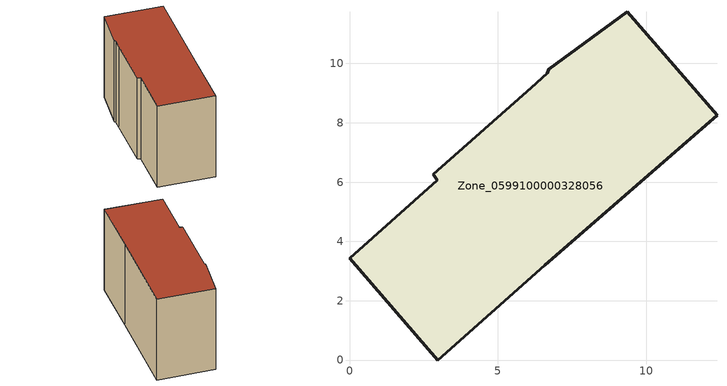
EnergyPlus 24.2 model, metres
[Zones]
Zone_0599100000328056
 floor ground (C_G): 0,3.44 2.96,6.06 2.83,6.27 6.13,9.19 6.67,9.67 6.72,9.8 9.37,11.74 12.39,8.26 6.58,3.19 2.97,0 z0
 wall outside (C_F): 2.96,6.06 0,3.44 2.97,0 6.58,3.19 12.39,8.26 9.37,11.74 6.72,9.8 6.67,9.67 6.13,9.19 2.83,6.27 2.96,6.06 z0:7.25
 roof outside (C_R): 9.37,11.74 6.72,9.8 6.67,9.67 6.13,9.19 2.83,6.27 2.96,6.06 0,3.44 2.97,0 6.58,3.19 12.39,8.26 z7.25
[BUILDING]
Pand.0599100000328056: North Axis=0; Terrain=City; Loads Convergence Tolerance Value=0.04; Temperature Convergence Tolerance Value=0.4; Solar Distribution=FullExterior; Maximum Number of Warmup Days=25; Minimum Number of Warmup Days=1
[Site:Location]
Rotterdam.The.Hague.AP_ZH_NLD Design_Conditions: Latitude=51.96; Longitude=4.45; Time Zone=1; Elevation=-4.5
[SITE:GROUNDTEMPERATURE:BUILDINGSURFACE]
18, 18, 18, 18, 18, 18, 18, 18, 18, 18, 18, 18
[MATERIAL] Thermal Absorptance=0.9; Solar Absorptance=0.7; Visible Absorptance=0.7
Name | Roughness | Thickness | Conductivity | Density | Specific Heat
G.TC.1946 | MediumSmooth | 0.15 | 1 | 540 | 1210
F.TC.1946 | Rough | 0.3 | 0.857143 | 1920 | 840
R.TC.1946 | MediumRough | 0.2 | 0.909091 | 1500 | 1000
[CONSTRUCTION]
C_G: G.TC.1946
C_F: F.TC.1946
C_R: R.TC.1946
[ZONE]
Zone_0599100000328056: Type=1; Multiplier=1; Ceiling Height=Autocalculate; Volume=Autocalculate; Floor Area=autocalculate; Part of Total Floor Area=Yes
[ZONEINFILTRATION:DESIGNFLOWRATE]
Infil_Zone_0599100000328056: Zone or ZoneList or Space or SpaceList=Zone_0599100000328056; Schedule=AlwaysOn; Design Flow Rate Calculation Method=Flow/Area; Flow Rate per Floor Area=0.003; Constant Term Coefficient=1; Temperature Term Coefficient=0; Velocity Term Coefficient=0; Velocity Squared Term Coefficient=0
[HVACTEMPLATE:ZONE:IDEALLOADSAIRSYSTEM]
Zone_0599100000328056: Maximum Heating Supply Air Temperature=50; Minimum Cooling Supply Air Temperature=13; Maximum Heating Supply Air Humidity Ratio=0.0156; Minimum Cooling Supply Air Humidity Ratio=0.0077; Heating Limit=NoLimit; Cooling Limit=NoLimit; Dehumidification Control Type=ConstantSensibleHeatRatio; Cooling Sensible Heat Ratio=0.7; Dehumidification Setpoint=60; Humidification Control Type=None; Humidification Setpoint=30; Outdoor Air Method=None; Outdoor Air Flow Rate per Person=0.00944; Outdoor Air Flow Rate per Zone Floor Area=0; Outdoor Air Flow Rate per Zone=0; Demand Controlled Ventilation Type=None; Outdoor Air Economizer Type=NoEconomizer; Heat Recovery Type=None; Sensible Heat Recovery Effectiveness=0.7; Latent Heat Recovery Effectiveness=0.65
[ZONECONTROL:THERMOSTAT]
ThermostatControl_Zone_0599100000328056: Zone or ZoneList=Zone_0599100000328056; Control Type Schedule=DualSetpointControlType; Control 1=Thermostat_Zone_0599100000328056; Temperature Difference Between Cutout And Setpoint=0
[THERMOSTATSETPOINT:DUALSETPOINT]
Thermostat_Zone_0599100000328056: Heating Setpoint Temperature Schedule=HeatingSetpoint_Zone_0599100000328056; Cooling Setpoint Temperature Schedule=CoolingSetpoint_Zone_0599100000328056
[SCHEDULE:COMPACT]
HeatingSetpoint_Zone_0599100000328056: Through: 12/31, For: AllDays, Until: 24:00, 21
CoolingSetpoint_Zone_0599100000328056: Through: 12/31, For: AllDays, Until: 24:00, 24
DualSetpointControlType: Through: 12/31, For: AllDays, Until: 24:00, 4
AlwaysOn: Through: 12/31, For: AllDays, Until: 24:00, 1
